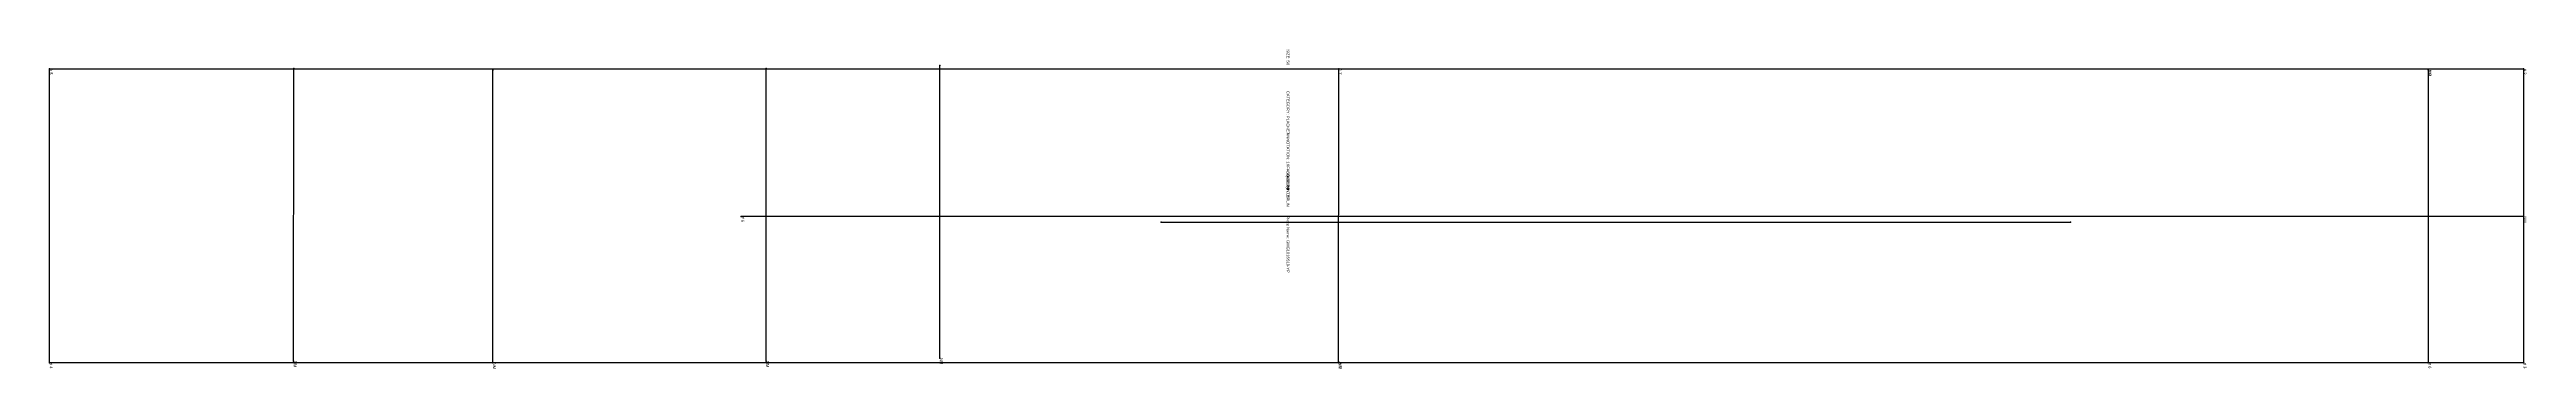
# Model space of a CAD drawing. Extents: x -839 to 1721, y -537 to 682.
# Drawn here: x 0.6 to 211.8, y -537.1 to -509.9 of the extents above; entities that cross this region are included whole.
import ezdxf

# ---------------------------------------------------------------- set-up
doc = ezdxf.new("R2010")
doc.units = 0

# ---------------------------------------------------------------- blocks, each defined once
blk = doc.blocks.new('GMG1016S19-YP_42')
at = {"layer": '1'}
for points in [[(0.6122, -511.5179), (211.5211, -511.5179)], [(0.6122, -536.6132), (0.6122, -511.5179)], [(211.5211, -511.5179), (211.5236, -524.1113), (211.5236, -524.1113), (211.5236, -536.6132)], [(211.5236, -536.6132), (0.6122, -536.6132)]]:
    blk.add_lwpolyline(points, dxfattribs=at)
at = {"layer": '5'}
blk.add_line((95.377, -524.5939), (172.908, -524.5939), dxfattribs=at)
at = {"layer": '7'}
blk.add_line((95.377, -524.5939), (172.908, -524.5939), dxfattribs=at)
at = {"layer": '8'}
for p, q in [((21.4148, -536.4709), (21.4275, -511.4799)), ((38.4023, -536.6106), (38.415, -511.617)), ((61.6966, -536.4658), (61.7094, -511.4773)), ((76.5099, -536.2093), (76.5226, -511.2182)), ((203.4083, -511.6094), (203.4083, -536.6132)), ((211.5236, -524.1113), (59.5808, -524.1113))]:
    blk.add_line(p, q, dxfattribs=at)
blk.add_lwpolyline([(110.5053, -536.6132), (110.5053, -536.4963), (110.518, -511.5179)], dxfattribs=at)
at = {"layer": '84'}
for points in [[(0.6122, -511.5179), (211.5211, -511.5179)], [(0.6122, -536.6132), (0.6122, -511.5179)], [(211.5211, -511.5179), (211.5236, -524.1113), (211.5236, -524.1113), (211.5236, -536.6132)], [(211.5236, -536.6132), (0.6122, -536.6132)]]:
    blk.add_lwpolyline(points, dxfattribs=at)
at = {"layer": '85'}
for points in [[(21.4148, -536.4709), (21.4275, -511.4799)], [(38.4023, -536.6106), (38.415, -511.617)], [(61.6966, -536.4658), (61.7094, -511.4773)], [(76.5099, -536.2093), (76.5226, -511.2182)], [(110.5053, -536.6132), (110.5053, -536.4963), (110.518, -511.5179)], [(203.4083, -511.6094), (203.4083, -536.6132)], [(211.5236, -524.1113), (59.5808, -524.1113)]]:
    blk.add_lwpolyline(points, dxfattribs=at)
at = {"layer": '1'}
for s, p in [('SIZE: 42', (106.0679, -520.5095)), ('Piece Name: GMG1016S19-YP', (106.0679, -524.0656))]:
    blk.add_text(s, height=0.25, rotation=270, dxfattribs=at).set_placement(p)
blk = doc.blocks.new('GMG1016S19-YP_44')
at = {"layer": '1'}
for points in [[(0.6122, -511.5179), (211.5211, -511.5179)], [(0.6122, -536.6132), (0.6122, -511.5179)], [(211.5211, -511.5179), (211.5236, -524.1113), (211.5236, -524.1113), (211.5236, -536.6132)], [(211.5236, -536.6132), (0.6122, -536.6132)]]:
    blk.add_lwpolyline(points, dxfattribs=at)
at = {"layer": '5'}
blk.add_line((95.377, -524.5939), (172.908, -524.5939), dxfattribs=at)
at = {"layer": '7'}
blk.add_line((95.377, -524.5939), (172.908, -524.5939), dxfattribs=at)
at = {"layer": '8'}
for p, q in [((21.4148, -536.4709), (21.4275, -511.4799)), ((38.4023, -536.6106), (38.415, -511.617)), ((61.6966, -536.4658), (61.7094, -511.4773)), ((76.5099, -536.2093), (76.5226, -511.2182)), ((203.4083, -511.6094), (203.4083, -536.6132)), ((211.5236, -524.1113), (59.5808, -524.1113))]:
    blk.add_line(p, q, dxfattribs=at)
blk.add_lwpolyline([(110.5053, -536.6132), (110.5053, -536.4963), (110.518, -511.5179)], dxfattribs=at)
at = {"layer": '84'}
for points in [[(0.6122, -511.5179), (211.5211, -511.5179)], [(0.6122, -536.6132), (0.6122, -511.5179)], [(211.5211, -511.5179), (211.5236, -524.1113), (211.5236, -524.1113), (211.5236, -536.6132)], [(211.5236, -536.6132), (0.6122, -536.6132)]]:
    blk.add_lwpolyline(points, dxfattribs=at)
at = {"layer": '85'}
for points in [[(21.4148, -536.4709), (21.4275, -511.4799)], [(38.4023, -536.6106), (38.415, -511.617)], [(61.6966, -536.4658), (61.7094, -511.4773)], [(76.5099, -536.2093), (76.5226, -511.2182)], [(110.5053, -536.6132), (110.5053, -536.4963), (110.518, -511.5179)], [(203.4083, -511.6094), (203.4083, -536.6132)], [(211.5236, -524.1113), (59.5808, -524.1113)]]:
    blk.add_lwpolyline(points, dxfattribs=at)
at = {"layer": '1'}
for s, p in [('SIZE: 44', (106.0679, -520.5095)), ('Piece Name: GMG1016S19-YP', (106.0679, -524.0656))]:
    blk.add_text(s, height=0.25, rotation=270, dxfattribs=at).set_placement(p)
blk = doc.blocks.new('GMG1016S19-YP_46')
at = {"layer": '1'}
for points in [[(0.6122, -511.5179), (211.5211, -511.5179)], [(0.6122, -536.6132), (0.6122, -511.5179)], [(211.5211, -511.5179), (211.5236, -524.1113), (211.5236, -524.1113), (211.5236, -536.6132)], [(211.5236, -536.6132), (0.6122, -536.6132)]]:
    blk.add_lwpolyline(points, dxfattribs=at)
at = {"layer": '5'}
blk.add_line((95.377, -524.5939), (172.908, -524.5939), dxfattribs=at)
at = {"layer": '7'}
blk.add_line((95.377, -524.5939), (172.908, -524.5939), dxfattribs=at)
at = {"layer": '8'}
for p, q in [((21.4148, -536.4709), (21.4275, -511.4799)), ((38.4023, -536.6106), (38.415, -511.617)), ((61.6966, -536.4658), (61.7094, -511.4773)), ((76.5099, -536.2093), (76.5226, -511.2182)), ((203.4083, -511.6094), (203.4083, -536.6132)), ((211.5236, -524.1113), (59.5808, -524.1113))]:
    blk.add_line(p, q, dxfattribs=at)
blk.add_lwpolyline([(110.5053, -536.6132), (110.5053, -536.4963), (110.518, -511.5179)], dxfattribs=at)
at = {"layer": '84'}
for points in [[(0.6122, -511.5179), (211.5211, -511.5179)], [(0.6122, -536.6132), (0.6122, -511.5179)], [(211.5211, -511.5179), (211.5236, -524.1113), (211.5236, -524.1113), (211.5236, -536.6132)], [(211.5236, -536.6132), (0.6122, -536.6132)]]:
    blk.add_lwpolyline(points, dxfattribs=at)
at = {"layer": '85'}
for points in [[(21.4148, -536.4709), (21.4275, -511.4799)], [(38.4023, -536.6106), (38.415, -511.617)], [(61.6966, -536.4658), (61.7094, -511.4773)], [(76.5099, -536.2093), (76.5226, -511.2182)], [(110.5053, -536.6132), (110.5053, -536.4963), (110.518, -511.5179)], [(203.4083, -511.6094), (203.4083, -536.6132)], [(211.5236, -524.1113), (59.5808, -524.1113)]]:
    blk.add_lwpolyline(points, dxfattribs=at)
at = {"layer": '1'}
for s, p in [('SIZE: 46', (106.0679, -520.5095)), ('Piece Name: GMG1016S19-YP', (106.0679, -524.0656))]:
    blk.add_text(s, height=0.25, rotation=270, dxfattribs=at).set_placement(p)
blk = doc.blocks.new('GMG1016S19-YP_48')
at = {"layer": '1'}
for points in [[(0.6122, -511.5179), (211.5211, -511.5179)], [(0.6122, -536.6132), (0.6122, -511.5179)], [(211.5211, -511.5179), (211.5236, -524.1113), (211.5236, -524.1113), (211.5236, -536.6132)], [(211.5236, -536.6132), (0.6122, -536.6132)]]:
    blk.add_lwpolyline(points, dxfattribs=at)
at = {"layer": '5'}
blk.add_line((95.377, -524.5939), (172.908, -524.5939), dxfattribs=at)
at = {"layer": '7'}
blk.add_line((95.377, -524.5939), (172.908, -524.5939), dxfattribs=at)
at = {"layer": '8'}
for p, q in [((21.4148, -536.4709), (21.4275, -511.4799)), ((38.4023, -536.6106), (38.415, -511.617)), ((61.6966, -536.4658), (61.7094, -511.4773)), ((76.5099, -536.2093), (76.5226, -511.2182)), ((203.4083, -511.6094), (203.4083, -536.6132)), ((211.5236, -524.1113), (59.5808, -524.1113))]:
    blk.add_line(p, q, dxfattribs=at)
blk.add_lwpolyline([(110.5053, -536.6132), (110.5053, -536.4963), (110.518, -511.5179)], dxfattribs=at)
at = {"layer": '84'}
for points in [[(0.6122, -511.5179), (211.5211, -511.5179)], [(0.6122, -536.6132), (0.6122, -511.5179)], [(211.5211, -511.5179), (211.5236, -524.1113), (211.5236, -524.1113), (211.5236, -536.6132)], [(211.5236, -536.6132), (0.6122, -536.6132)]]:
    blk.add_lwpolyline(points, dxfattribs=at)
at = {"layer": '85'}
for points in [[(21.4148, -536.4709), (21.4275, -511.4799)], [(38.4023, -536.6106), (38.415, -511.617)], [(61.6966, -536.4658), (61.7094, -511.4773)], [(76.5099, -536.2093), (76.5226, -511.2182)], [(110.5053, -536.6132), (110.5053, -536.4963), (110.518, -511.5179)], [(203.4083, -511.6094), (203.4083, -536.6132)], [(211.5236, -524.1113), (59.5808, -524.1113)]]:
    blk.add_lwpolyline(points, dxfattribs=at)
at = {"layer": '1'}
for s, p in [('SIZE: 48', (106.0679, -520.5095)), ('Piece Name: GMG1016S19-YP', (106.0679, -524.0656))]:
    blk.add_text(s, height=0.25, rotation=270, dxfattribs=at).set_placement(p)
blk = doc.blocks.new('GMG1016S19-YP_50')
at = {"layer": '1'}
for points in [[(0.6122, -511.5179), (211.5211, -511.5179)], [(0.6122, -536.6132), (0.6122, -511.5179)], [(211.5211, -511.5179), (211.5236, -524.1113), (211.5236, -524.1113), (211.5236, -536.6132)], [(211.5236, -536.6132), (0.6122, -536.6132)]]:
    blk.add_lwpolyline(points, dxfattribs=at)
at = {"layer": '2'}
for p in [(0.6122, -511.5179), (0.6122, -511.5179), (21.4275, -511.4799), (38.415, -511.617), (61.7094, -511.4773), (76.5226, -511.2182), (110.518, -511.5179), (203.4083, -511.6094), (211.5211, -511.5179), (211.5211, -511.5179), (59.5808, -524.1113), (95.377, -524.5939), (172.908, -524.5939), (211.5236, -524.1113), (211.5236, -524.1113), (211.5236, -524.1113), (76.5099, -536.2093), (0.6122, -536.6132), (0.6122, -536.6132), (21.4148, -536.4709), (38.4023, -536.6106), (61.6966, -536.4658), (110.5053, -536.6132), (203.4083, -536.6132), (211.5236, -536.6132), (211.5236, -536.6132)]:
    blk.add_point(p, dxfattribs=at)
at = {"layer": '3'}
blk.add_point((110.5053, -536.4963), dxfattribs=at)
at = {"layer": '4'}
blk.add_point((211.5236, -524.1113, -3.998), dxfattribs=at)
at = {"layer": '5'}
blk.add_line((95.377, -524.5939), (172.908, -524.5939), dxfattribs=at)
at = {"layer": '7'}
blk.add_line((95.377, -524.5939), (172.908, -524.5939), dxfattribs=at)
at = {"layer": '8'}
for p, q in [((21.4148, -536.4709), (21.4275, -511.4799)), ((38.4023, -536.6106), (38.415, -511.617)), ((61.6966, -536.4658), (61.7094, -511.4773)), ((76.5099, -536.2093), (76.5226, -511.2182)), ((203.4083, -511.6094), (203.4083, -536.6132)), ((211.5236, -524.1113), (59.5808, -524.1113))]:
    blk.add_line(p, q, dxfattribs=at)
blk.add_lwpolyline([(110.5053, -536.6132), (110.5053, -536.4963), (110.518, -511.5179)], dxfattribs=at)
at = {"layer": '84'}
for points in [[(0.6122, -511.5179), (211.5211, -511.5179)], [(0.6122, -536.6132), (0.6122, -511.5179)], [(211.5211, -511.5179), (211.5236, -524.1113), (211.5236, -524.1113), (211.5236, -536.6132)], [(211.5236, -536.6132), (0.6122, -536.6132)]]:
    blk.add_lwpolyline(points, dxfattribs=at)
at = {"layer": '85'}
for points in [[(21.4148, -536.4709), (21.4275, -511.4799)], [(38.4023, -536.6106), (38.415, -511.617)], [(61.6966, -536.4658), (61.7094, -511.4773)], [(76.5099, -536.2093), (76.5226, -511.2182)], [(110.5053, -536.6132), (110.5053, -536.4963), (110.518, -511.5179)], [(203.4083, -511.6094), (203.4083, -536.6132)], [(211.5236, -524.1113), (59.5808, -524.1113)]]:
    blk.add_lwpolyline(points, dxfattribs=at)
at = {"layer": '1'}
for s, p in [('SIZE: 50', (106.0679, -509.8415)), ('# 5', (0.6122, -511.5179)), ('# 1', (0.6122, -511.5179)), ('# 2', (211.5211, -511.5179)), ('CATEGORY: PLACKET', (106.0679, -513.3976)), ('ANNOTATION: 1XFABRIC 1X INTERLIN', (106.0679, -516.9535)), ('Quantity: 0,0', (106.0679, -520.5095)), ('Piece Name: GMG1016S19-YP', (106.0679, -524.0656)), ('# 4', (0.6122, -536.6132)), ('# 3', (211.5236, -536.6132))]:
    blk.add_text(s, height=0.25, rotation=270, dxfattribs=at).set_placement(p)
at = {"layer": '8'}
for s, p in [('# 7', (110.518, -511.5179)), ('# 6', (203.4083, -511.6094)), ('NM', (203.4083, -511.6094)), ('# 6', (59.5808, -524.1113)), ('NM', (211.5236, -524.1113)), ('NM', (76.5099, -536.2093)), ('NM', (21.4148, -536.4709)), ('NM', (38.4023, -536.6106)), ('NM', (61.6966, -536.4658)), ('# 7', (110.5053, -536.6132)), ('NM', (110.5053, -536.6132)), ('# 6', (203.4083, -536.6132))]:
    blk.add_text(s, height=0.25, rotation=270, dxfattribs=at).set_placement(p)
at = {"layer": '85'}
for p in [(203.4083, -511.6094), (211.5236, -524.1113), (76.5099, -536.2093), (21.4148, -536.4709), (38.4023, -536.6106), (61.6966, -536.4658), (110.5053, -536.6132)]:
    blk.add_text('NM', height=0.25, rotation=270, dxfattribs=at).set_placement(p)
blk = doc.blocks.new('GMG1016S19-YP_52')
at = {"layer": '1'}
for points in [[(0.6122, -511.5179), (211.5211, -511.5179)], [(0.6122, -536.6132), (0.6122, -511.5179)], [(211.5211, -511.5179), (211.5236, -524.1113), (211.5236, -524.1113), (211.5236, -536.6132)], [(211.5236, -536.6132), (0.6122, -536.6132)]]:
    blk.add_lwpolyline(points, dxfattribs=at)
at = {"layer": '5'}
blk.add_line((95.377, -524.5939), (172.908, -524.5939), dxfattribs=at)
at = {"layer": '7'}
blk.add_line((95.377, -524.5939), (172.908, -524.5939), dxfattribs=at)
at = {"layer": '8'}
for p, q in [((21.4148, -536.4709), (21.4275, -511.4799)), ((38.4023, -536.6106), (38.415, -511.617)), ((61.6966, -536.4658), (61.7094, -511.4773)), ((76.5099, -536.2093), (76.5226, -511.2182)), ((203.4083, -511.6094), (203.4083, -536.6132)), ((211.5236, -524.1113), (59.5808, -524.1113))]:
    blk.add_line(p, q, dxfattribs=at)
blk.add_lwpolyline([(110.5053, -536.6132), (110.5053, -536.4963), (110.518, -511.5179)], dxfattribs=at)
at = {"layer": '84'}
for points in [[(0.6122, -511.5179), (211.5211, -511.5179)], [(0.6122, -536.6132), (0.6122, -511.5179)], [(211.5211, -511.5179), (211.5236, -524.1113), (211.5236, -524.1113), (211.5236, -536.6132)], [(211.5236, -536.6132), (0.6122, -536.6132)]]:
    blk.add_lwpolyline(points, dxfattribs=at)
at = {"layer": '85'}
for points in [[(21.4148, -536.4709), (21.4275, -511.4799)], [(38.4023, -536.6106), (38.415, -511.617)], [(61.6966, -536.4658), (61.7094, -511.4773)], [(76.5099, -536.2093), (76.5226, -511.2182)], [(110.5053, -536.6132), (110.5053, -536.4963), (110.518, -511.5179)], [(203.4083, -511.6094), (203.4083, -536.6132)], [(211.5236, -524.1113), (59.5808, -524.1113)]]:
    blk.add_lwpolyline(points, dxfattribs=at)
at = {"layer": '1'}
for s, p in [('SIZE: 52', (106.0679, -520.5095)), ('Piece Name: GMG1016S19-YP', (106.0679, -524.0656))]:
    blk.add_text(s, height=0.25, rotation=270, dxfattribs=at).set_placement(p)
blk = doc.blocks.new('GMG1016S19-YP_54')
at = {"layer": '1'}
for points in [[(0.6122, -511.5179), (211.5211, -511.5179)], [(0.6122, -536.6132), (0.6122, -511.5179)], [(211.5211, -511.5179), (211.5236, -524.1113), (211.5236, -524.1113), (211.5236, -536.6132)], [(211.5236, -536.6132), (0.6122, -536.6132)]]:
    blk.add_lwpolyline(points, dxfattribs=at)
at = {"layer": '5'}
blk.add_line((95.377, -524.5939), (172.908, -524.5939), dxfattribs=at)
at = {"layer": '7'}
blk.add_line((95.377, -524.5939), (172.908, -524.5939), dxfattribs=at)
at = {"layer": '8'}
for p, q in [((21.4148, -536.4709), (21.4275, -511.4799)), ((38.4023, -536.6106), (38.415, -511.617)), ((61.6966, -536.4658), (61.7094, -511.4773)), ((76.5099, -536.2093), (76.5226, -511.2182)), ((203.4083, -511.6094), (203.4083, -536.6132)), ((211.5236, -524.1113), (59.5808, -524.1113))]:
    blk.add_line(p, q, dxfattribs=at)
blk.add_lwpolyline([(110.5053, -536.6132), (110.5053, -536.4963), (110.518, -511.5179)], dxfattribs=at)
at = {"layer": '84'}
for points in [[(0.6122, -511.5179), (211.5211, -511.5179)], [(0.6122, -536.6132), (0.6122, -511.5179)], [(211.5211, -511.5179), (211.5236, -524.1113), (211.5236, -524.1113), (211.5236, -536.6132)], [(211.5236, -536.6132), (0.6122, -536.6132)]]:
    blk.add_lwpolyline(points, dxfattribs=at)
at = {"layer": '85'}
for points in [[(21.4148, -536.4709), (21.4275, -511.4799)], [(38.4023, -536.6106), (38.415, -511.617)], [(61.6966, -536.4658), (61.7094, -511.4773)], [(76.5099, -536.2093), (76.5226, -511.2182)], [(110.5053, -536.6132), (110.5053, -536.4963), (110.518, -511.5179)], [(203.4083, -511.6094), (203.4083, -536.6132)], [(211.5236, -524.1113), (59.5808, -524.1113)]]:
    blk.add_lwpolyline(points, dxfattribs=at)
at = {"layer": '1'}
for s, p in [('SIZE: 54', (106.0679, -520.5095)), ('Piece Name: GMG1016S19-YP', (106.0679, -524.0656))]:
    blk.add_text(s, height=0.25, rotation=270, dxfattribs=at).set_placement(p)
blk = doc.blocks.new('GMG1016S19-YP_56')
at = {"layer": '1'}
for points in [[(0.6122, -511.5179), (211.5211, -511.5179)], [(0.6122, -536.6132), (0.6122, -511.5179)], [(211.5211, -511.5179), (211.5236, -524.1113), (211.5236, -524.1113), (211.5236, -536.6132)], [(211.5236, -536.6132), (0.6122, -536.6132)]]:
    blk.add_lwpolyline(points, dxfattribs=at)
at = {"layer": '5'}
blk.add_line((95.377, -524.5939), (172.908, -524.5939), dxfattribs=at)
at = {"layer": '7'}
blk.add_line((95.377, -524.5939), (172.908, -524.5939), dxfattribs=at)
at = {"layer": '8'}
for p, q in [((21.4148, -536.4709), (21.4275, -511.4799)), ((38.4023, -536.6106), (38.415, -511.617)), ((61.6966, -536.4658), (61.7094, -511.4773)), ((76.5099, -536.2093), (76.5226, -511.2182)), ((203.4083, -511.6094), (203.4083, -536.6132)), ((211.5236, -524.1113), (59.5808, -524.1113))]:
    blk.add_line(p, q, dxfattribs=at)
blk.add_lwpolyline([(110.5053, -536.6132), (110.5053, -536.4963), (110.518, -511.5179)], dxfattribs=at)
at = {"layer": '84'}
for points in [[(0.6122, -511.5179), (211.5211, -511.5179)], [(0.6122, -536.6132), (0.6122, -511.5179)], [(211.5211, -511.5179), (211.5236, -524.1113), (211.5236, -524.1113), (211.5236, -536.6132)], [(211.5236, -536.6132), (0.6122, -536.6132)]]:
    blk.add_lwpolyline(points, dxfattribs=at)
at = {"layer": '85'}
for points in [[(21.4148, -536.4709), (21.4275, -511.4799)], [(38.4023, -536.6106), (38.415, -511.617)], [(61.6966, -536.4658), (61.7094, -511.4773)], [(76.5099, -536.2093), (76.5226, -511.2182)], [(110.5053, -536.6132), (110.5053, -536.4963), (110.518, -511.5179)], [(203.4083, -511.6094), (203.4083, -536.6132)], [(211.5236, -524.1113), (59.5808, -524.1113)]]:
    blk.add_lwpolyline(points, dxfattribs=at)
at = {"layer": '1'}
for s, p in [('SIZE: 56', (106.0679, -520.5095)), ('Piece Name: GMG1016S19-YP', (106.0679, -524.0656))]:
    blk.add_text(s, height=0.25, rotation=270, dxfattribs=at).set_placement(p)
blk = doc.blocks.new('GMG1016S19-YP_58')
at = {"layer": '1'}
for points in [[(0.6122, -511.5179), (211.5211, -511.5179)], [(0.6122, -536.6132), (0.6122, -511.5179)], [(211.5211, -511.5179), (211.5236, -524.1113), (211.5236, -524.1113), (211.5236, -536.6132)], [(211.5236, -536.6132), (0.6122, -536.6132)]]:
    blk.add_lwpolyline(points, dxfattribs=at)
at = {"layer": '5'}
blk.add_line((95.377, -524.5939), (172.908, -524.5939), dxfattribs=at)
at = {"layer": '7'}
blk.add_line((95.377, -524.5939), (172.908, -524.5939), dxfattribs=at)
at = {"layer": '8'}
for p, q in [((21.4148, -536.4709), (21.4275, -511.4799)), ((38.4023, -536.6106), (38.415, -511.617)), ((61.6966, -536.4658), (61.7094, -511.4773)), ((76.5099, -536.2093), (76.5226, -511.2182)), ((203.4083, -511.6094), (203.4083, -536.6132)), ((211.5236, -524.1113), (59.5808, -524.1113))]:
    blk.add_line(p, q, dxfattribs=at)
blk.add_lwpolyline([(110.5053, -536.6132), (110.5053, -536.4963), (110.518, -511.5179)], dxfattribs=at)
at = {"layer": '84'}
for points in [[(0.6122, -511.5179), (211.5211, -511.5179)], [(0.6122, -536.6132), (0.6122, -511.5179)], [(211.5211, -511.5179), (211.5236, -524.1113), (211.5236, -524.1113), (211.5236, -536.6132)], [(211.5236, -536.6132), (0.6122, -536.6132)]]:
    blk.add_lwpolyline(points, dxfattribs=at)
at = {"layer": '85'}
for points in [[(21.4148, -536.4709), (21.4275, -511.4799)], [(38.4023, -536.6106), (38.415, -511.617)], [(61.6966, -536.4658), (61.7094, -511.4773)], [(76.5099, -536.2093), (76.5226, -511.2182)], [(110.5053, -536.6132), (110.5053, -536.4963), (110.518, -511.5179)], [(203.4083, -511.6094), (203.4083, -536.6132)], [(211.5236, -524.1113), (59.5808, -524.1113)]]:
    blk.add_lwpolyline(points, dxfattribs=at)
at = {"layer": '1'}
for s, p in [('SIZE: 58', (106.0679, -520.5095)), ('Piece Name: GMG1016S19-YP', (106.0679, -524.0656))]:
    blk.add_text(s, height=0.25, rotation=270, dxfattribs=at).set_placement(p)
blk = doc.blocks.new('GMG1016S19-YP_60')
at = {"layer": '1'}
for points in [[(0.6122, -511.5179), (211.5211, -511.5179)], [(0.6122, -536.6132), (0.6122, -511.5179)], [(211.5211, -511.5179), (211.5236, -524.1113), (211.5236, -524.1113), (211.5236, -536.6132)], [(211.5236, -536.6132), (0.6122, -536.6132)]]:
    blk.add_lwpolyline(points, dxfattribs=at)
at = {"layer": '5'}
blk.add_line((95.377, -524.5939), (172.908, -524.5939), dxfattribs=at)
at = {"layer": '7'}
blk.add_line((95.377, -524.5939), (172.908, -524.5939), dxfattribs=at)
at = {"layer": '8'}
for p, q in [((21.4148, -536.4709), (21.4275, -511.4799)), ((38.4023, -536.6106), (38.415, -511.617)), ((61.6966, -536.4658), (61.7094, -511.4773)), ((76.5099, -536.2093), (76.5226, -511.2182)), ((203.4083, -511.6094), (203.4083, -536.6132)), ((211.5236, -524.1113), (59.5808, -524.1113))]:
    blk.add_line(p, q, dxfattribs=at)
blk.add_lwpolyline([(110.5053, -536.6132), (110.5053, -536.4963), (110.518, -511.5179)], dxfattribs=at)
at = {"layer": '84'}
for points in [[(0.6122, -511.5179), (211.5211, -511.5179)], [(0.6122, -536.6132), (0.6122, -511.5179)], [(211.5211, -511.5179), (211.5236, -524.1113), (211.5236, -524.1113), (211.5236, -536.6132)], [(211.5236, -536.6132), (0.6122, -536.6132)]]:
    blk.add_lwpolyline(points, dxfattribs=at)
at = {"layer": '85'}
for points in [[(21.4148, -536.4709), (21.4275, -511.4799)], [(38.4023, -536.6106), (38.415, -511.617)], [(61.6966, -536.4658), (61.7094, -511.4773)], [(76.5099, -536.2093), (76.5226, -511.2182)], [(110.5053, -536.6132), (110.5053, -536.4963), (110.518, -511.5179)], [(203.4083, -511.6094), (203.4083, -536.6132)], [(211.5236, -524.1113), (59.5808, -524.1113)]]:
    blk.add_lwpolyline(points, dxfattribs=at)
at = {"layer": '1'}
for s, p in [('SIZE: 60', (106.0679, -520.5095)), ('Piece Name: GMG1016S19-YP', (106.0679, -524.0656))]:
    blk.add_text(s, height=0.25, rotation=270, dxfattribs=at).set_placement(p)
blk = doc.blocks.new('GMG1016S19-YP_62')
at = {"layer": '1'}
for points in [[(0.6122, -511.5179), (211.5211, -511.5179)], [(0.6122, -536.6132), (0.6122, -511.5179)], [(211.5211, -511.5179), (211.5236, -524.1113), (211.5236, -524.1113), (211.5236, -536.6132)], [(211.5236, -536.6132), (0.6122, -536.6132)]]:
    blk.add_lwpolyline(points, dxfattribs=at)
at = {"layer": '5'}
blk.add_line((95.377, -524.5939), (172.908, -524.5939), dxfattribs=at)
at = {"layer": '7'}
blk.add_line((95.377, -524.5939), (172.908, -524.5939), dxfattribs=at)
at = {"layer": '8'}
for p, q in [((21.4148, -536.4709), (21.4275, -511.4799)), ((38.4023, -536.6106), (38.415, -511.617)), ((61.6966, -536.4658), (61.7094, -511.4773)), ((76.5099, -536.2093), (76.5226, -511.2182)), ((203.4083, -511.6094), (203.4083, -536.6132)), ((211.5236, -524.1113), (59.5808, -524.1113))]:
    blk.add_line(p, q, dxfattribs=at)
blk.add_lwpolyline([(110.5053, -536.6132), (110.5053, -536.4963), (110.518, -511.5179)], dxfattribs=at)
at = {"layer": '84'}
for points in [[(0.6122, -511.5179), (211.5211, -511.5179)], [(0.6122, -536.6132), (0.6122, -511.5179)], [(211.5211, -511.5179), (211.5236, -524.1113), (211.5236, -524.1113), (211.5236, -536.6132)], [(211.5236, -536.6132), (0.6122, -536.6132)]]:
    blk.add_lwpolyline(points, dxfattribs=at)
at = {"layer": '85'}
for points in [[(21.4148, -536.4709), (21.4275, -511.4799)], [(38.4023, -536.6106), (38.415, -511.617)], [(61.6966, -536.4658), (61.7094, -511.4773)], [(76.5099, -536.2093), (76.5226, -511.2182)], [(110.5053, -536.6132), (110.5053, -536.4963), (110.518, -511.5179)], [(203.4083, -511.6094), (203.4083, -536.6132)], [(211.5236, -524.1113), (59.5808, -524.1113)]]:
    blk.add_lwpolyline(points, dxfattribs=at)
at = {"layer": '1'}
for s, p in [('SIZE: 62', (106.0679, -520.5095)), ('Piece Name: GMG1016S19-YP', (106.0679, -524.0656))]:
    blk.add_text(s, height=0.25, rotation=270, dxfattribs=at).set_placement(p)
blk = doc.blocks.new('GMG1016S19-YP_64')
at = {"layer": '1'}
for points in [[(0.6122, -511.5179), (211.5211, -511.5179)], [(0.6122, -536.6132), (0.6122, -511.5179)], [(211.5211, -511.5179), (211.5236, -524.1113), (211.5236, -524.1113), (211.5236, -536.6132)], [(211.5236, -536.6132), (0.6122, -536.6132)]]:
    blk.add_lwpolyline(points, dxfattribs=at)
at = {"layer": '5'}
blk.add_line((95.377, -524.5939), (172.908, -524.5939), dxfattribs=at)
at = {"layer": '7'}
blk.add_line((95.377, -524.5939), (172.908, -524.5939), dxfattribs=at)
at = {"layer": '8'}
for p, q in [((21.4148, -536.4709), (21.4275, -511.4799)), ((38.4023, -536.6106), (38.415, -511.617)), ((61.6966, -536.4658), (61.7094, -511.4773)), ((76.5099, -536.2093), (76.5226, -511.2182)), ((203.4083, -511.6094), (203.4083, -536.6132)), ((211.5236, -524.1113), (59.5808, -524.1113))]:
    blk.add_line(p, q, dxfattribs=at)
blk.add_lwpolyline([(110.5053, -536.6132), (110.5053, -536.4963), (110.518, -511.5179)], dxfattribs=at)
at = {"layer": '84'}
for points in [[(0.6122, -511.5179), (211.5211, -511.5179)], [(0.6122, -536.6132), (0.6122, -511.5179)], [(211.5211, -511.5179), (211.5236, -524.1113), (211.5236, -524.1113), (211.5236, -536.6132)], [(211.5236, -536.6132), (0.6122, -536.6132)]]:
    blk.add_lwpolyline(points, dxfattribs=at)
at = {"layer": '85'}
for points in [[(21.4148, -536.4709), (21.4275, -511.4799)], [(38.4023, -536.6106), (38.415, -511.617)], [(61.6966, -536.4658), (61.7094, -511.4773)], [(76.5099, -536.2093), (76.5226, -511.2182)], [(110.5053, -536.6132), (110.5053, -536.4963), (110.518, -511.5179)], [(203.4083, -511.6094), (203.4083, -536.6132)], [(211.5236, -524.1113), (59.5808, -524.1113)]]:
    blk.add_lwpolyline(points, dxfattribs=at)
at = {"layer": '1'}
for s, p in [('SIZE: 64', (106.0679, -520.5095)), ('Piece Name: GMG1016S19-YP', (106.0679, -524.0656))]:
    blk.add_text(s, height=0.25, rotation=270, dxfattribs=at).set_placement(p)
blk = doc.blocks.new('GMG1016S19-YP_66')
at = {"layer": '1'}
for points in [[(0.6122, -511.5179), (211.5211, -511.5179)], [(0.6122, -536.6132), (0.6122, -511.5179)], [(211.5211, -511.5179), (211.5236, -524.1113), (211.5236, -524.1113), (211.5236, -536.6132)], [(211.5236, -536.6132), (0.6122, -536.6132)]]:
    blk.add_lwpolyline(points, dxfattribs=at)
at = {"layer": '5'}
blk.add_line((95.377, -524.5939), (172.908, -524.5939), dxfattribs=at)
at = {"layer": '7'}
blk.add_line((95.377, -524.5939), (172.908, -524.5939), dxfattribs=at)
at = {"layer": '8'}
for p, q in [((21.4148, -536.4709), (21.4275, -511.4799)), ((38.4023, -536.6106), (38.415, -511.617)), ((61.6966, -536.4658), (61.7094, -511.4773)), ((76.5099, -536.2093), (76.5226, -511.2182)), ((203.4083, -511.6094), (203.4083, -536.6132)), ((211.5236, -524.1113), (59.5808, -524.1113))]:
    blk.add_line(p, q, dxfattribs=at)
blk.add_lwpolyline([(110.5053, -536.6132), (110.5053, -536.4963), (110.518, -511.5179)], dxfattribs=at)
at = {"layer": '84'}
for points in [[(0.6122, -511.5179), (211.5211, -511.5179)], [(0.6122, -536.6132), (0.6122, -511.5179)], [(211.5211, -511.5179), (211.5236, -524.1113), (211.5236, -524.1113), (211.5236, -536.6132)], [(211.5236, -536.6132), (0.6122, -536.6132)]]:
    blk.add_lwpolyline(points, dxfattribs=at)
at = {"layer": '85'}
for points in [[(21.4148, -536.4709), (21.4275, -511.4799)], [(38.4023, -536.6106), (38.415, -511.617)], [(61.6966, -536.4658), (61.7094, -511.4773)], [(76.5099, -536.2093), (76.5226, -511.2182)], [(110.5053, -536.6132), (110.5053, -536.4963), (110.518, -511.5179)], [(203.4083, -511.6094), (203.4083, -536.6132)], [(211.5236, -524.1113), (59.5808, -524.1113)]]:
    blk.add_lwpolyline(points, dxfattribs=at)
at = {"layer": '1'}
for s, p in [('SIZE: 66', (106.0679, -520.5095)), ('Piece Name: GMG1016S19-YP', (106.0679, -524.0656))]:
    blk.add_text(s, height=0.25, rotation=270, dxfattribs=at).set_placement(p)
blk = doc.blocks.new('GMG1016S19-YP_68')
at = {"layer": '1'}
for points in [[(0.6122, -511.5179), (211.5211, -511.5179)], [(0.6122, -536.6132), (0.6122, -511.5179)], [(211.5211, -511.5179), (211.5236, -524.1113), (211.5236, -524.1113), (211.5236, -536.6132)], [(211.5236, -536.6132), (0.6122, -536.6132)]]:
    blk.add_lwpolyline(points, dxfattribs=at)
at = {"layer": '5'}
blk.add_line((95.377, -524.5939), (172.908, -524.5939), dxfattribs=at)
at = {"layer": '7'}
blk.add_line((95.377, -524.5939), (172.908, -524.5939), dxfattribs=at)
at = {"layer": '8'}
for p, q in [((21.4148, -536.4709), (21.4275, -511.4799)), ((38.4023, -536.6106), (38.415, -511.617)), ((61.6966, -536.4658), (61.7094, -511.4773)), ((76.5099, -536.2093), (76.5226, -511.2182)), ((203.4083, -511.6094), (203.4083, -536.6132)), ((211.5236, -524.1113), (59.5808, -524.1113))]:
    blk.add_line(p, q, dxfattribs=at)
blk.add_lwpolyline([(110.5053, -536.6132), (110.5053, -536.4963), (110.518, -511.5179)], dxfattribs=at)
at = {"layer": '84'}
for points in [[(0.6122, -511.5179), (211.5211, -511.5179)], [(0.6122, -536.6132), (0.6122, -511.5179)], [(211.5211, -511.5179), (211.5236, -524.1113), (211.5236, -524.1113), (211.5236, -536.6132)], [(211.5236, -536.6132), (0.6122, -536.6132)]]:
    blk.add_lwpolyline(points, dxfattribs=at)
at = {"layer": '85'}
for points in [[(21.4148, -536.4709), (21.4275, -511.4799)], [(38.4023, -536.6106), (38.415, -511.617)], [(61.6966, -536.4658), (61.7094, -511.4773)], [(76.5099, -536.2093), (76.5226, -511.2182)], [(110.5053, -536.6132), (110.5053, -536.4963), (110.518, -511.5179)], [(203.4083, -511.6094), (203.4083, -536.6132)], [(211.5236, -524.1113), (59.5808, -524.1113)]]:
    blk.add_lwpolyline(points, dxfattribs=at)
at = {"layer": '1'}
for s, p in [('SIZE: 68', (106.0679, -520.5095)), ('Piece Name: GMG1016S19-YP', (106.0679, -524.0656))]:
    blk.add_text(s, height=0.25, rotation=270, dxfattribs=at).set_placement(p)
blk = doc.blocks.new('GMG1016S19-YP_70')
at = {"layer": '1'}
for points in [[(0.6122, -511.5179), (211.5211, -511.5179)], [(0.6122, -536.6132), (0.6122, -511.5179)], [(211.5211, -511.5179), (211.5236, -524.1113), (211.5236, -524.1113), (211.5236, -536.6132)], [(211.5236, -536.6132), (0.6122, -536.6132)]]:
    blk.add_lwpolyline(points, dxfattribs=at)
at = {"layer": '5'}
blk.add_line((95.377, -524.5939), (172.908, -524.5939), dxfattribs=at)
at = {"layer": '7'}
blk.add_line((95.377, -524.5939), (172.908, -524.5939), dxfattribs=at)
at = {"layer": '8'}
for p, q in [((21.4148, -536.4709), (21.4275, -511.4799)), ((38.4023, -536.6106), (38.415, -511.617)), ((61.6966, -536.4658), (61.7094, -511.4773)), ((76.5099, -536.2093), (76.5226, -511.2182)), ((203.4083, -511.6094), (203.4083, -536.6132)), ((211.5236, -524.1113), (59.5808, -524.1113))]:
    blk.add_line(p, q, dxfattribs=at)
blk.add_lwpolyline([(110.5053, -536.6132), (110.5053, -536.4963), (110.518, -511.5179)], dxfattribs=at)
at = {"layer": '84'}
for points in [[(0.6122, -511.5179), (211.5211, -511.5179)], [(0.6122, -536.6132), (0.6122, -511.5179)], [(211.5211, -511.5179), (211.5236, -524.1113), (211.5236, -524.1113), (211.5236, -536.6132)], [(211.5236, -536.6132), (0.6122, -536.6132)]]:
    blk.add_lwpolyline(points, dxfattribs=at)
at = {"layer": '85'}
for points in [[(21.4148, -536.4709), (21.4275, -511.4799)], [(38.4023, -536.6106), (38.415, -511.617)], [(61.6966, -536.4658), (61.7094, -511.4773)], [(76.5099, -536.2093), (76.5226, -511.2182)], [(110.5053, -536.6132), (110.5053, -536.4963), (110.518, -511.5179)], [(203.4083, -511.6094), (203.4083, -536.6132)], [(211.5236, -524.1113), (59.5808, -524.1113)]]:
    blk.add_lwpolyline(points, dxfattribs=at)
at = {"layer": '1'}
for s, p in [('SIZE: 70', (106.0679, -520.5095)), ('Piece Name: GMG1016S19-YP', (106.0679, -524.0656))]:
    blk.add_text(s, height=0.25, rotation=270, dxfattribs=at).set_placement(p)

msp = doc.modelspace()

# ---------------------------------------------------------------- block references
at = {"layer": '1'}
for name in ['GMG1016S19-YP_50', 'GMG1016S19-YP_42', 'GMG1016S19-YP_44', 'GMG1016S19-YP_46', 'GMG1016S19-YP_48', 'GMG1016S19-YP_52', 'GMG1016S19-YP_54', 'GMG1016S19-YP_56', 'GMG1016S19-YP_58', 'GMG1016S19-YP_60', 'GMG1016S19-YP_62', 'GMG1016S19-YP_64', 'GMG1016S19-YP_66', 'GMG1016S19-YP_68', 'GMG1016S19-YP_70']:
    msp.add_blockref(name, (0, 0), dxfattribs=at)

doc.saveas('drawing.dxf')
